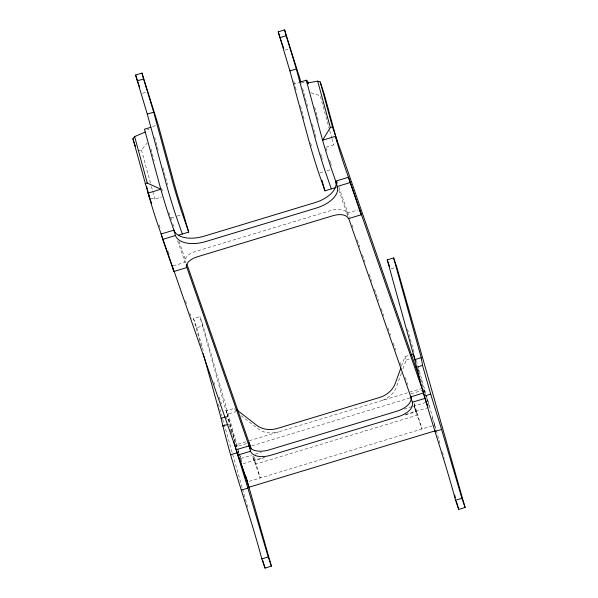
<?xml version="1.0" encoding="UTF-8"?>
<svg xmlns="http://www.w3.org/2000/svg" width="598" height="598" viewBox="0 0 598 598"><rect width="100%" height="100%" fill="white"/><g stroke="black" fill="none" stroke-linecap="round" stroke-linejoin="round"><path stroke-width="0.45" stroke-dasharray="2.99 2.24" d="M401.482 366.29L404.966 356.662L409.226 355.369M401.415 373.234L396.661 386.36A22.253 18.635 -19.2 0 1 380.769 400.914M403 368.854L406.169 360.101L404.966 356.662M137.876 150.846L141.464 149.948L147.235 142.915M325.962 147.213L333.624 144.895L335.343 143.064M142.511 93.34L146.503 92.129M285.126 50.135L289.118 48.924M152.617 126.537L155.809 125.565M296.137 89.805L294.44 83.571L299.224 82.12M147.429 129.691L149.029 129.213M301.22 83.1L304.412 82.135M150.591 198.162L154.822 199.059L161.632 196.996M170.841 218.023L174.833 216.82M177.225 216.095L182.016 214.645M319.84 172.889L324.632 171.439M327.031 170.714L330.223 169.742M173.173 265.878L185.096 262.268A13.35 7.281 -15.9 0 1 195.471 251.511L331.703 210.242A13.35 7.281 -15.9 0 1 346.87 213.254L357.94 209.905M201.234 346.399L193.528 318.547L199.911 316.611L203.111 325.79L237.765 447.775M193.528 318.547L196.727 327.726L203.111 325.79M391.227 268.801L395.218 267.59M235.081 442.221L226.164 410.826L234.678 408.247L235.575 410.833M226.164 410.826L227.36 414.272L235.881 411.693M406.169 360.101L410.422 358.815M225.917 416.836L227.517 416.358L199.911 316.611M245.838 441.795L236.023 444.763L236.928 447.349M249.403 440.711L420.671 388.827M246.57 443.611L236.359 446.706L235.335 443.118M410.901 393.828L421.971 390.472M251.825 445.824L409.712 397.991M240.822 458.539L251.526 455.295M255.092 454.211L261.333 452.32M404.054 409.084L412.082 406.655M412.971 406.386L428.138 401.789L423.945 389.739M243.199 463.659L263.755 457.433M405.586 414.466L429.67 407.171L425.978 396.586M264.951 457.522L254.225 460.774L252.947 456.289M405.272 415.012L415.999 411.768L414.212 405.489M249.149 481.338L434.761 425.111L432.003 417.172M311.005 92.772L320.266 95.777L329.498 129.714M240.949 415.61L257.618 428.482A22.253 18.635 -19.2 0 0 278.601 431.868M423.833 390.412L424.752 393.058M434.178 424.408L435.987 429.618M337.033 181.695L337.646 183.459M338.872 186.987L349.314 216.984M352.08 224.923L353.007 227.569M357.305 239.918L359.764 246.974M362.523 254.912L364.982 261.969M369.287 274.318L371.739 281.374M374.505 289.312L378.497 300.779M381.262 308.718L383.722 315.774M388.02 328.123L390.479 335.179M393.245 343.117L395.704 350.174M400.002 362.523L400.922 365.169M405.22 377.517L407.679 384.574M414.13 403.097L421.994 428.975L413.696 405.16M338.752 189.94L347.969 216.401M168.808 212.185L171.574 220.124M172.8 223.652L173.719 226.298M178.944 241.293L186.008 261.58M253.896 456.521L260.22 477.989L252.535 455.938M177.591 240.71L185.268 262.761M238.124 450.787L239.021 453.374M239.32 454.233L240.523 457.672M159.105 224.87L160.331 228.399M168.322 251.332L169.241 253.978M185.522 300.734L186.441 303.38M189.82 313.083L191.666 318.375M213.785 381.883L214.704 384.529M219.003 396.878L221.462 403.934M225.76 416.283L226.687 418.929M230.985 431.278L233.444 438.334M237.742 450.683L238.662 453.329M239.955 457.029L241.749 462.194M293.64 80.954L294.44 83.571M407.5 329.139L414.377 353.358M416.417 360.527L426.097 394.613M426.352 395.51L436.039 429.596M436.293 430.493L439.859 443.043M442.408 452.013L444.194 458.292M417.74 368.286L419.519 374.565M420.798 379.05L424.872 393.402M417.815 369.332L418.832 372.92M414.137 404.442L417.195 415.206L255.421 464.22L253.126 456.147M346.87 213.254L347.378 215.048M238.019 448.672L239.29 453.157M239.544 454.054L241.839 462.119M227.36 414.272L236.539 446.557M231.127 432.182L228.832 424.109L227.517 416.358M196.727 327.726L203.604 351.945M218.382 403.964L221.694 415.625M222.718 419.213L242.332 488.274M242.586 489.171L247.684 507.111M329.737 130.603L331.681 137.749M331.927 138.639L333.624 144.895M314.675 107.139L318.57 121.469M302.685 88.474L308.09 108.358M312.425 124.302L316.327 138.646M300.495 105.839L304.375 120.093M154.658 137.196L158.605 151.72M162.94 167.649L167.567 184.67M150.95 148.984L154.12 160.63M141.464 149.948L150.449 182.988M151.421 186.561L154.822 199.059M322.367 159.247A18.658 0.501 73.1 0 1 321.806 157.446M321.575 156.683A18.658 0.501 73.1 0 1 320.393 152.804M311.416 145.927A18.658 0.501 73.1 0 1 310.429 142.361M162.417 191.061A18.658 0.501 73.1 0 1 161.423 187.495M331.344 165.34A18.658 0.501 73.1 0 1 330.806 163.717M330.574 163.015A18.658 0.501 73.1 0 1 329.565 159.898M326.777 150.868A18.658 0.501 73.1 0 1 325.85 147.781"/><path stroke-width="0.9" d="M400.847 368.039L395.457 382.922A22.253 18.635 -19.2 0 1 379.573 397.476L277.397 428.43A22.253 18.635 -19.2 0 1 256.415 425.043L236.853 409.929M307.036 83.047L317.688 81.149L320.214 81.963L332.451 126.94L330.32 127.583L322.591 140.238A22.253 0.591 73.1 0 0 331.688 169.653L336.51 183.496M236.389 450.1L157.139 222.531A22.253 0.591 73.1 0 1 148.05 193.117L132.898 138.714L134.632 136.606L145.262 132.053M182.323 234.027L176.298 216.723A22.253 0.591 73.1 0 1 167.208 187.316L147.287 114.091L135.589 75.042L141.973 73.106L158.208 124.84L174.197 183.631A18.658 0.501 73.1 0 0 182.816 211.864L188.706 232.099L178.331 235.238M336.113 187.443L324.938 190.829L318.913 173.525A22.253 0.591 73.1 0 1 309.824 144.111L289.91 70.893L278.205 31.836L284.588 29.9L300.824 81.634M137.181 80.902L143.565 78.966L141.973 73.106M279.797 37.696L286.18 35.76L284.588 29.9M147.287 114.091L153.679 112.162L143.565 78.966M289.91 70.893L296.294 68.957L286.18 35.76M150.875 127.284L144.492 129.213L160.817 189.245A22.253 0.591 73.1 0 0 169.914 218.659L174.728 232.502M299.882 82.143L306.266 80.207L307.611 81.171L308.336 83.855M145.135 183.691L147.265 183.04L160.817 189.245L148.05 193.117L151.735 203.701M361.17 214.772L348.455 177.255L335.68 181.127A26.701 14.561 -15.9 0 1 314.929 202.632L204.247 236.165A26.701 14.561 -15.9 0 1 173.906 230.133L161.139 234.005L162.663 239.387L173.854 271.514L186.621 267.642A13.35 7.281 -15.9 0 1 196.996 256.893L333.228 215.624A13.35 7.281 -15.9 0 1 348.395 218.636L361.17 214.772L359.645 209.39M162.663 239.387L175.438 235.515A26.701 14.561 -15.9 0 0 205.772 241.547L316.462 208.014A26.701 14.561 -15.9 0 0 337.212 186.509L349.98 182.637M387.235 259.868L393.619 257.932L396.818 267.112L465.102 507.485L458.711 509.421L455.519 500.242C443.111 453.06 425.671 407.156 414.833 359.607L387.235 259.868L389.56 266.544M410.931 354.853L413.48 354.083L415.266 360.362M245.92 476.471L271.395 566.164L265.011 568.1L261.812 558.921C249.403 511.739 231.964 465.835 221.125 418.286L225.117 417.083M414.833 359.607L421.216 357.671L393.619 257.932M222.449 426.045L228.032 424.356M416.148 367.366L422.539 365.43L421.216 357.671M423.578 392.983L410.804 396.848A17.798 9.71 -15.9 0 1 396.975 411.185L269.257 449.875A17.798 9.71 -15.9 0 1 249.03 445.854L236.255 449.726L248.977 487.235L435.404 430.762M230.604 454.749L236.987 452.813L233.93 442.049M424.303 396.063L430.687 394.134L422.539 365.43M237.787 455.108L250.555 451.236A17.798 9.71 -15.9 0 0 270.782 455.257L398.5 416.567A17.798 9.71 -15.9 0 0 412.328 402.23L425.103 398.358L427.824 406.177M241.51 490.046L247.893 488.11L236.987 452.813M435.217 431.36L441.601 429.424L430.687 394.134M261.812 558.921L268.203 556.985L271.395 566.164M455.519 500.242L461.903 498.306L465.102 507.485M420.147 379.827L332.451 126.94M423.705 393.357L344.455 165.781A22.253 0.591 73.1 0 1 335.366 136.374L322.591 140.238L306.266 80.207M348.582 218.165L411.245 398.104M331.322 188.893L325.297 171.589A22.253 0.591 73.1 0 1 316.207 142.174L296.294 68.957M188.706 232.099L182.682 214.794A22.253 0.591 73.1 0 1 173.592 185.38L153.679 112.162M186.927 264.226L250.824 447.7M186.187 265.407L249.777 447.999M238.976 457.545L247.146 480.986M320.214 81.963L324.303 94.327L337.063 141.24M278.205 31.836L283.744 48.61M135.589 75.042L139.67 87.405M132.898 138.714L135.522 146.66M441.601 429.424L461.903 498.306M247.893 488.11L268.203 556.985M454.637 495.069L455.399 497.76M456.424 501.348L458.711 509.421M423.833 393.88L425.103 398.358M410.804 396.848L412.328 402.23M335.68 181.127L337.212 186.509M321.881 180.065L324.938 190.829M250.323 446.28L250.839 448.074M249.127 442.834L250.913 449.113M249.03 445.854L250.555 451.236M173.906 230.133L175.438 235.515M262.971 560.924L265.011 568.1M172.321 266.132L173.854 271.514M203.223 353.59L221.125 418.286M317.688 81.149L330.32 127.583M134.632 136.606L147.265 183.04M146.615 186.479L147.332 189.132M147.818 190.904L149.739 197.983"/></g></svg>
